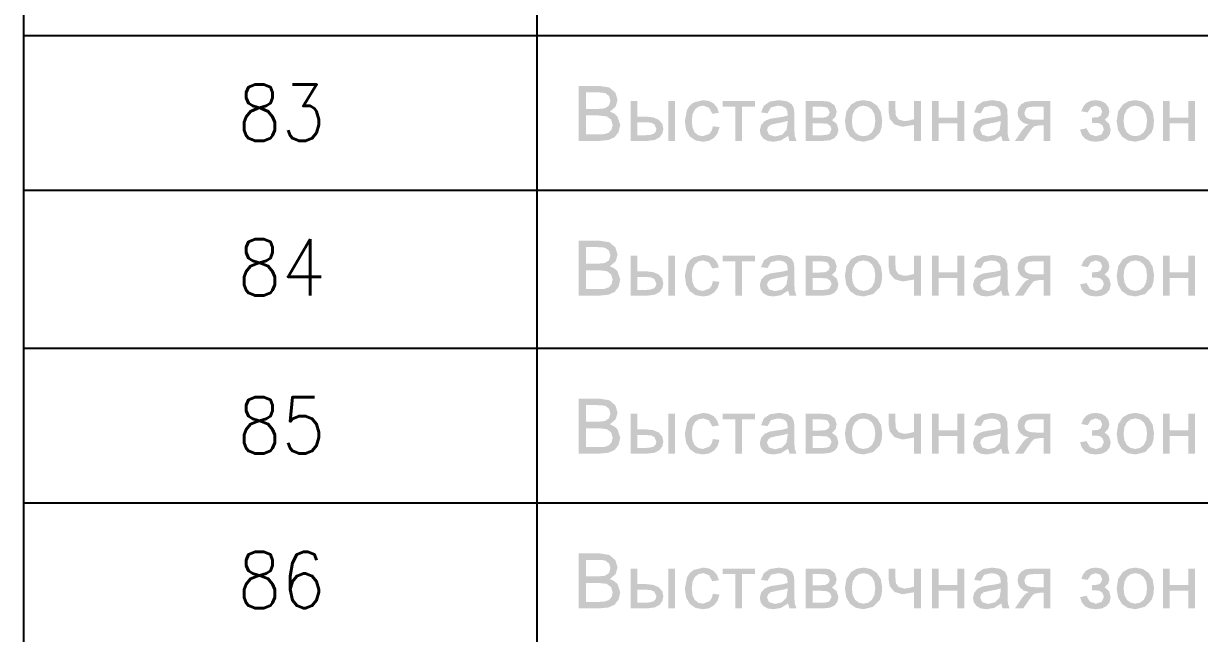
# Model space of a CAD drawing. Header units: millimetres. Extents: x 0 to 420, y 0 to 297.
# Drawn here: x 28.91 to 44.04, y 79.77 to 87.61 of the extents above; entities that cross this region are included whole.
import ezdxf

# ---------------------------------------------------------------- set-up
doc = ezdxf.new("R2010")
doc.units = ezdxf.units.MM
doc.layers.get('0').update_dxf_attribs({"linetype": 'CONTINUOUS'})
doc.styles.get("Standard").update_dxf_attribs({"font": 'STANDARD'})

msp = doc.modelspace()

# ---------------------------------------------------------------- hatches: boundary and pattern name
at = {"true_color": 0x0000fb}
h = msp.add_hatch(color=0, dxfattribs=at)
h.paths.add_polyline_path([(36.055542, 86.106), (36.055542, 86.813209), (36.321228, 86.813209), (36.450763, 86.791711), (36.527382, 86.725566), (36.555494, 86.63241), (36.530689, 86.546421), (36.456275, 86.48248), (36.513051, 86.456435), (36.554943, 86.417988), (36.589669, 86.311052), (36.568723, 86.218448), (36.516909, 86.152853), (36.439188, 86.117575), (36.325086, 86.106)], flags=0)
h.paths.add_polyline_path([(36.149248, 86.516104), (36.301935, 86.516104), (36.391232, 86.524372), (36.445251, 86.559099), (36.463441, 86.621386), (36.446353, 86.683122), (36.397847, 86.719502), (36.355265, 86.726944), (36.29036, 86.729424), (36.149248, 86.729424)], flags=0)
h.paths.add_polyline_path([(36.149248, 86.189233), (36.325086, 86.189233), (36.389027, 86.193092), (36.443046, 86.211833), (36.478324, 86.25152), (36.492656, 86.311052), (36.472261, 86.379954), (36.416037, 86.420744), (36.312959, 86.432319), (36.149248, 86.432319)], flags=0)
h = msp.add_hatch(color=0, dxfattribs=at)
h.paths.add_polyline_path([(37.209582, 86.618079), (37.296122, 86.618079), (37.296122, 86.106), (37.209582, 86.106)], flags=0)
h.paths.add_polyline_path([(36.723961, 86.618079), (36.810502, 86.618079), (36.810502, 86.417988), (36.920745, 86.417988), (37.015829, 86.407377), (37.086109, 86.376095), (37.129793, 86.326624), (37.144538, 86.261442), (37.132274, 86.201567), (37.096031, 86.151199), (37.032779, 86.117231), (36.940589, 86.106), (36.723961, 86.106)], flags=0)
h.paths.add_polyline_path([(36.810502, 86.177658), (36.902003, 86.177658), (36.972283, 86.182619), (37.019412, 86.197501), (37.045733, 86.223409), (37.05469, 86.260891), (37.028232, 86.319871), (36.986408, 86.339715), (36.913579, 86.34633), (36.810502, 86.34633)], flags=0)
for points in [[(37.782221, 86.293413), (37.867108, 86.282389), (37.842235, 86.203496), (37.79545, 86.144034), (37.731303, 86.106826), (37.654339, 86.094424), (37.559186, 86.111443), (37.485116, 86.162775), (37.437023, 86.246353), (37.421175, 86.36011), (37.448736, 86.50508), (37.483394, 86.559305), (37.532521, 86.598235), (37.654891, 86.629654), (37.730407, 86.618974), (37.791041, 86.587211), (37.834518, 86.536292), (37.859391, 86.467597), (37.774504, 86.454919), (37.732061, 86.532089), (37.658198, 86.558547), (37.598529, 86.546627), (37.551262, 86.511143), (37.520532, 86.45044), (37.510472, 86.362866), (37.520118, 86.273156), (37.549608, 86.212384), (37.595221, 86.177658), (37.653237, 86.166082), (37.738675, 86.19695), (37.766443, 86.236707)], [(37.905563, 86.618079), (38.32173, 86.618079), (38.32173, 86.546421), (38.156917, 86.546421), (38.156917, 86.106), (38.070928, 86.106), (38.070928, 86.546421), (37.905563, 86.546421)], [(40.041543, 86.618079), (40.128635, 86.618079), (40.128635, 86.521065), (40.1358, 86.430114), (40.171629, 86.381056), (40.243287, 86.36011), (40.299511, 86.366449), (40.370618, 86.386017), (40.370618, 86.618079), (40.45771, 86.618079), (40.45771, 86.106), (40.370618, 86.106), (40.370618, 86.312705), (40.221239, 86.287349), (40.118161, 86.317115), (40.057528, 86.389324), (40.041543, 86.484133)], [(40.600048, 86.618079), (40.68714, 86.618079), (40.68714, 86.40531), (40.92747, 86.40531), (40.92747, 86.618079), (41.014562, 86.618079), (41.014562, 86.106), (40.92747, 86.106), (40.92747, 86.3331), (40.68714, 86.3331), (40.68714, 86.106), (40.600048, 86.106)], [(42.659489, 86.33751), (42.659489, 86.40531), (42.734454, 86.409719), (42.771937, 86.43287), (42.790127, 86.481377), (42.766425, 86.537601), (42.706342, 86.558547), (42.643848, 86.536774), (42.603265, 86.472007), (42.521134, 86.485787), (42.547058, 86.548729), (42.586728, 86.593687), (42.640041, 86.620662), (42.706893, 86.629654), (42.779998, 86.618492), (42.835327, 86.585006), (42.870329, 86.535879), (42.88218, 86.47807), (42.866952, 86.42157), (42.821546, 86.3783), (42.879424, 86.325383), (42.898716, 86.249316), (42.886038, 86.186753), (42.848556, 86.137419), (42.788198, 86.105173), (42.707996, 86.094424), (42.629637, 86.104148), (42.569779, 86.133354), (42.528317, 86.182093), (42.505149, 86.250418), (42.586728, 86.267506), (42.631377, 86.191438), (42.709649, 86.164428), (42.78241, 86.189233), (42.811624, 86.252623), (42.793434, 86.304437), (42.754298, 86.332549), (42.679333, 86.338061)], [(43.570189, 86.618079), (43.657281, 86.618079), (43.657281, 86.40531), (43.897611, 86.40531), (43.897611, 86.618079), (43.984703, 86.618079), (43.984703, 86.106), (43.897611, 86.106), (43.897611, 86.3331), (43.657281, 86.3331), (43.657281, 86.106), (43.570189, 86.106)], [(37.782221, 84.303746), (37.867108, 84.292722), (37.842235, 84.213829), (37.79545, 84.154367), (37.731303, 84.11716), (37.654339, 84.104757), (37.559186, 84.121776), (37.485116, 84.173108), (37.437023, 84.256686), (37.421175, 84.370443), (37.448736, 84.515413), (37.483394, 84.569639), (37.532521, 84.608568), (37.654891, 84.639988), (37.730407, 84.629308), (37.791041, 84.597544), (37.834518, 84.546625), (37.859391, 84.47793), (37.774504, 84.465252), (37.732061, 84.542422), (37.658198, 84.568881), (37.598529, 84.556961), (37.551262, 84.521476), (37.520532, 84.460774), (37.510472, 84.373199), (37.520118, 84.283489), (37.549608, 84.222718), (37.595221, 84.187991), (37.653237, 84.176415), (37.738675, 84.207284), (37.766443, 84.24704)], [(37.905563, 84.628412), (38.32173, 84.628412), (38.32173, 84.556754), (38.156917, 84.556754), (38.156917, 84.116333), (38.070928, 84.116333), (38.070928, 84.556754), (37.905563, 84.556754)], [(40.041543, 84.628412), (40.128635, 84.628412), (40.128635, 84.531398), (40.1358, 84.440448), (40.171629, 84.391389), (40.243287, 84.370443), (40.299511, 84.376782), (40.370618, 84.39635), (40.370618, 84.628412), (40.45771, 84.628412), (40.45771, 84.116333), (40.370618, 84.116333), (40.370618, 84.323039), (40.221239, 84.297683), (40.118161, 84.327448), (40.057528, 84.399658), (40.041543, 84.494467)], [(40.600048, 84.628412), (40.68714, 84.628412), (40.68714, 84.415643), (40.92747, 84.415643), (40.92747, 84.628412), (41.014562, 84.628412), (41.014562, 84.116333), (40.92747, 84.116333), (40.92747, 84.343434), (40.68714, 84.343434), (40.68714, 84.116333), (40.600048, 84.116333)], [(42.659489, 84.347843), (42.659489, 84.415643), (42.734454, 84.420053), (42.771937, 84.443204), (42.790127, 84.491711), (42.766425, 84.547935), (42.706342, 84.568881), (42.643848, 84.547108), (42.603265, 84.48234), (42.521134, 84.49612), (42.547058, 84.559062), (42.586728, 84.604021), (42.640041, 84.630996), (42.706893, 84.639988), (42.779998, 84.628825), (42.835327, 84.595339), (42.870329, 84.546212), (42.88218, 84.488403), (42.866952, 84.431904), (42.821546, 84.388633), (42.879424, 84.335717), (42.898716, 84.259649), (42.886038, 84.197086), (42.848556, 84.147752), (42.788198, 84.115506), (42.707996, 84.104757), (42.629637, 84.114481), (42.569779, 84.143687), (42.528317, 84.192427), (42.505149, 84.260751), (42.586728, 84.277839), (42.631377, 84.201771), (42.709649, 84.174762), (42.78241, 84.199567), (42.811624, 84.262956), (42.793434, 84.31477), (42.754298, 84.342882), (42.679333, 84.348395)], [(43.570189, 84.628412), (43.657281, 84.628412), (43.657281, 84.415643), (43.897611, 84.415643), (43.897611, 84.628412), (43.984703, 84.628412), (43.984703, 84.116333), (43.897611, 84.116333), (43.897611, 84.343434), (43.657281, 84.343434), (43.657281, 84.116333), (43.570189, 84.116333)], [(37.782221, 82.271746), (37.867108, 82.260722), (37.842235, 82.181829), (37.79545, 82.122367), (37.731303, 82.08516), (37.654339, 82.072757), (37.559186, 82.089776), (37.485116, 82.141108), (37.437023, 82.224686), (37.421175, 82.338443), (37.448736, 82.483413), (37.483394, 82.537639), (37.532521, 82.576568), (37.654891, 82.607988), (37.730407, 82.597308), (37.791041, 82.565544), (37.834518, 82.514625), (37.859391, 82.44593), (37.774504, 82.433252), (37.732061, 82.510422), (37.658198, 82.536881), (37.598529, 82.524961), (37.551262, 82.489476), (37.520532, 82.428774), (37.510472, 82.341199), (37.520118, 82.251489), (37.549608, 82.190718), (37.595221, 82.155991), (37.653237, 82.144415), (37.738675, 82.175284), (37.766443, 82.21504)], [(37.905563, 82.596412), (38.32173, 82.596412), (38.32173, 82.524754), (38.156917, 82.524754), (38.156917, 82.084333), (38.070928, 82.084333), (38.070928, 82.524754), (37.905563, 82.524754)], [(40.041543, 82.596412), (40.128635, 82.596412), (40.128635, 82.499398), (40.1358, 82.408448), (40.171629, 82.359389), (40.243287, 82.338443), (40.299511, 82.344782), (40.370618, 82.36435), (40.370618, 82.596412), (40.45771, 82.596412), (40.45771, 82.084333), (40.370618, 82.084333), (40.370618, 82.291039), (40.221239, 82.265683), (40.118161, 82.295448), (40.057528, 82.367658), (40.041543, 82.462467)], [(40.600048, 82.596412), (40.68714, 82.596412), (40.68714, 82.383643), (40.92747, 82.383643), (40.92747, 82.596412), (41.014562, 82.596412), (41.014562, 82.084333), (40.92747, 82.084333), (40.92747, 82.311434), (40.68714, 82.311434), (40.68714, 82.084333), (40.600048, 82.084333)], [(42.659489, 82.315843), (42.659489, 82.383643), (42.734454, 82.388053), (42.771937, 82.411204), (42.790127, 82.459711), (42.766425, 82.515935), (42.706342, 82.536881), (42.643848, 82.515108), (42.603265, 82.45034), (42.521134, 82.46412), (42.547058, 82.527062), (42.586728, 82.572021), (42.640041, 82.598996), (42.706893, 82.607988), (42.779998, 82.596825), (42.835327, 82.563339), (42.870329, 82.514212), (42.88218, 82.456403), (42.866952, 82.399904), (42.821546, 82.356633), (42.879424, 82.303717), (42.898716, 82.227649), (42.886038, 82.165086), (42.848556, 82.115752), (42.788198, 82.083506), (42.707996, 82.072757), (42.629637, 82.082481), (42.569779, 82.111687), (42.528317, 82.160427), (42.505149, 82.228751), (42.586728, 82.245839), (42.631377, 82.169771), (42.709649, 82.142762), (42.78241, 82.167567), (42.811624, 82.230956), (42.793434, 82.282771), (42.754298, 82.310882), (42.679333, 82.316395)], [(43.570189, 82.596412), (43.657281, 82.596412), (43.657281, 82.383643), (43.897611, 82.383643), (43.897611, 82.596412), (43.984703, 82.596412), (43.984703, 82.084333), (43.897611, 82.084333), (43.897611, 82.311434), (43.657281, 82.311434), (43.657281, 82.084333), (43.570189, 82.084333)], [(37.782221, 80.28208), (37.867108, 80.271055), (37.842235, 80.192163), (37.79545, 80.1327), (37.731303, 80.095493), (37.654339, 80.083091), (37.559186, 80.10011), (37.485116, 80.151442), (37.437023, 80.23502), (37.421175, 80.348777), (37.448736, 80.493746), (37.483394, 80.547972), (37.532521, 80.586902), (37.654891, 80.618321), (37.730407, 80.607641), (37.791041, 80.575877), (37.834518, 80.524959), (37.859391, 80.456264), (37.774504, 80.443586), (37.732061, 80.520756), (37.658198, 80.547214), (37.598529, 80.535294), (37.551262, 80.49981), (37.520532, 80.439107), (37.510472, 80.351533), (37.520118, 80.261822), (37.549608, 80.201051), (37.595221, 80.166324), (37.653237, 80.154749), (37.738675, 80.185617), (37.766443, 80.225373)], [(37.905563, 80.606745), (38.32173, 80.606745), (38.32173, 80.535087), (38.156917, 80.535087), (38.156917, 80.094666), (38.070928, 80.094666), (38.070928, 80.535087), (37.905563, 80.535087)], [(40.041543, 80.606745), (40.128635, 80.606745), (40.128635, 80.509731), (40.1358, 80.418781), (40.171629, 80.369723), (40.243287, 80.348777), (40.299511, 80.355116), (40.370618, 80.374684), (40.370618, 80.606745), (40.45771, 80.606745), (40.45771, 80.094666), (40.370618, 80.094666), (40.370618, 80.301372), (40.221239, 80.276016), (40.118161, 80.305782), (40.057528, 80.377991), (40.041543, 80.4728)], [(40.600048, 80.606745), (40.68714, 80.606745), (40.68714, 80.393976), (40.92747, 80.393976), (40.92747, 80.606745), (41.014562, 80.606745), (41.014562, 80.094666), (40.92747, 80.094666), (40.92747, 80.321767), (40.68714, 80.321767), (40.68714, 80.094666), (40.600048, 80.094666)], [(42.659489, 80.326177), (42.659489, 80.393976), (42.734454, 80.398386), (42.771937, 80.421537), (42.790127, 80.470044), (42.766425, 80.526268), (42.706342, 80.547214), (42.643848, 80.525441), (42.603265, 80.460673), (42.521134, 80.474454), (42.547058, 80.537396), (42.586728, 80.582354), (42.640041, 80.609329), (42.706893, 80.618321), (42.779998, 80.607159), (42.835327, 80.573672), (42.870329, 80.524545), (42.88218, 80.466737), (42.866952, 80.410237), (42.821546, 80.366967), (42.879424, 80.31405), (42.898716, 80.237982), (42.886038, 80.175419), (42.848556, 80.126086), (42.788198, 80.09384), (42.707996, 80.083091), (42.629637, 80.092815), (42.569779, 80.12202), (42.528317, 80.17076), (42.505149, 80.239085), (42.586728, 80.256172), (42.631377, 80.180105), (42.709649, 80.153095), (42.78241, 80.1779), (42.811624, 80.24129), (42.793434, 80.293104), (42.754298, 80.321216), (42.679333, 80.326728)], [(43.570189, 80.606745), (43.657281, 80.606745), (43.657281, 80.393976), (43.897611, 80.393976), (43.897611, 80.606745), (43.984703, 80.606745), (43.984703, 80.094666), (43.897611, 80.094666), (43.897611, 80.321767), (43.657281, 80.321767), (43.657281, 80.094666), (43.570189, 80.094666)]]:
    msp.add_hatch(color=0, dxfattribs=at).paths.add_polyline_path(points, flags=0)
h = msp.add_hatch(color=0, dxfattribs=at)
h.paths.add_polyline_path([(38.749385, 86.169389), (38.656229, 86.110961), (38.560318, 86.094424), (38.485628, 86.104759), (38.430782, 86.135765), (38.396814, 86.182619), (38.385583, 86.241047), (38.40267, 86.309398), (38.447319, 86.359559), (38.510157, 86.388222), (38.587328, 86.401451), (38.67814, 86.41468), (38.741668, 86.431217), (38.742219, 86.453816), (38.736087, 86.498947), (38.717966, 86.528782), (38.676211, 86.550624), (38.618747, 86.557996), (38.528348, 86.536499), (38.485353, 86.460431), (38.400466, 86.472007), (38.438499, 86.560201), (38.515118, 86.611464), (38.631425, 86.629654), (38.737809, 86.61422), (38.798443, 86.575084), (38.825453, 86.516655), (38.829862, 86.436178), (38.829862, 86.320422), (38.831171, 86.221686), (38.835374, 86.167185), (38.857423, 86.106), (38.766473, 86.106)], flags=0)
h.paths.add_polyline_path([(38.741668, 86.362866), (38.682619, 86.344951), (38.600005, 86.330344), (38.524489, 86.312705), (38.490314, 86.284593), (38.478187, 86.243252), (38.504094, 86.185375), (38.581264, 86.162224), (38.670561, 86.184272), (38.727887, 86.244355), (38.741668, 86.331447)], flags=0)
h = msp.add_hatch(color=0, dxfattribs=at)
h.paths.add_polyline_path([(38.976667, 86.618079), (39.176758, 86.618079), (39.240906, 86.614909), (39.28645, 86.605952), (39.348186, 86.560752), (39.374093, 86.48248), (39.358659, 86.417988), (39.313459, 86.372788), (39.37299, 86.327588), (39.397244, 86.249316), (39.381603, 86.185788), (39.344879, 86.141277), (39.287001, 86.11475), (39.207626, 86.106), (38.976667, 86.106)], flags=0)
h.paths.add_polyline_path([(39.063759, 86.402553), (39.156363, 86.402553), (39.231879, 86.408066), (39.269362, 86.431768), (39.285898, 86.474211), (39.257235, 86.530435), (39.218306, 86.542355), (39.159119, 86.546421), (39.063759, 86.546421)], flags=0)
h.paths.add_polyline_path([(39.063759, 86.177658), (39.17786, 86.177658), (39.239941, 86.181861), (39.279284, 86.194745), (39.307947, 86.253725), (39.291962, 86.298925), (39.250621, 86.325935), (39.16849, 86.331447), (39.063759, 86.331447)], flags=0)
h = msp.add_hatch(color=0, dxfattribs=at)
h.paths.add_polyline_path([(39.480224, 86.362315), (39.499792, 86.485994), (39.559048, 86.572879), (39.632291, 86.615323), (39.720003, 86.629654), (39.815983, 86.612291), (39.892533, 86.560201), (39.942901, 86.477863), (39.959781, 86.369481), (39.95234, 86.280735), (39.930016, 86.213487), (39.844026, 86.125843), (39.720003, 86.094424), (39.622851, 86.111512), (39.54637, 86.163326), (39.496761, 86.247317)], flags=0)
h.paths.add_polyline_path([(39.56897, 86.362315), (39.579719, 86.275843), (39.611965, 86.214589), (39.660403, 86.17814), (39.720003, 86.166082), (39.779121, 86.178209), (39.82749, 86.21514), (39.859736, 86.277083), (39.870485, 86.365071), (39.859736, 86.448167), (39.82749, 86.508938), (39.779121, 86.545663), (39.720003, 86.557996), (39.660403, 86.545663), (39.611965, 86.508938), (39.579719, 86.447822)], flags=0)
h = msp.add_hatch(color=0, dxfattribs=at)
h.paths.add_polyline_path([(41.491364, 86.169389), (41.398209, 86.110961), (41.302297, 86.094424), (41.227608, 86.104759), (41.172762, 86.135765), (41.138793, 86.182619), (41.127562, 86.241047), (41.14465, 86.309398), (41.189298, 86.359559), (41.252137, 86.388222), (41.329307, 86.401451), (41.42012, 86.41468), (41.483647, 86.431217), (41.484198, 86.453816), (41.478066, 86.498947), (41.459945, 86.528782), (41.41819, 86.550624), (41.360726, 86.557996), (41.270327, 86.536499), (41.227332, 86.460431), (41.142445, 86.472007), (41.180479, 86.560201), (41.257098, 86.611464), (41.373404, 86.629654), (41.479789, 86.61422), (41.540422, 86.575084), (41.567432, 86.516655), (41.571842, 86.436178), (41.571842, 86.320422), (41.573151, 86.221686), (41.577354, 86.167185), (41.599402, 86.106), (41.508452, 86.106)], flags=0)
h.paths.add_polyline_path([(41.483647, 86.362866), (41.424598, 86.344951), (41.341985, 86.330344), (41.266468, 86.312705), (41.232293, 86.284593), (41.220166, 86.243252), (41.246073, 86.185375), (41.323244, 86.162224), (41.41254, 86.184272), (41.469867, 86.244355), (41.483647, 86.331447)], flags=0)
h = msp.add_hatch(color=0, dxfattribs=at)
h.paths.add_polyline_path([(42.121584, 86.618079), (42.121584, 86.106), (42.035044, 86.106), (42.035044, 86.30554), (41.984883, 86.30554), (41.916532, 86.293413), (41.889178, 86.268677), (41.851489, 86.217896), (41.775421, 86.106), (41.667934, 86.106), (41.761641, 86.243803), (41.80436, 86.293275), (41.847079, 86.315461), (41.782243, 86.33372), (41.736836, 86.368929), (41.709827, 86.415507), (41.701007, 86.468699), (41.712652, 86.52892), (41.747861, 86.576738), (41.805187, 86.607743), (41.884011, 86.618079)], flags=0)
h.paths.add_polyline_path([(42.035044, 86.546421), (41.911571, 86.546421), (41.847562, 86.540288), (41.81125, 86.522167), (41.789202, 86.465943), (41.79747, 86.426118), (41.822275, 86.398695), (41.867888, 86.382572), (41.939132, 86.377198), (42.035044, 86.377198)], flags=0)
h = msp.add_hatch(color=0, dxfattribs=at)
h.paths.add_polyline_path([(42.976349, 86.362315), (42.995917, 86.485994), (43.055173, 86.572879), (43.128415, 86.615323), (43.216128, 86.629654), (43.312108, 86.612291), (43.388658, 86.560201), (43.439025, 86.477863), (43.455906, 86.369481), (43.448465, 86.280735), (43.426141, 86.213487), (43.340151, 86.125843), (43.216128, 86.094424), (43.118976, 86.111512), (43.042495, 86.163326), (42.992885, 86.247317)], flags=0)
h.paths.add_polyline_path([(43.065095, 86.362315), (43.075843, 86.275843), (43.108089, 86.214589), (43.156527, 86.17814), (43.216128, 86.166082), (43.275245, 86.178209), (43.323615, 86.21514), (43.355861, 86.277083), (43.366609, 86.365071), (43.355861, 86.448167), (43.323615, 86.508938), (43.275245, 86.545663), (43.216128, 86.557996), (43.156527, 86.545663), (43.108089, 86.508938), (43.075843, 86.447822)], flags=0)
h = msp.add_hatch(color=0, dxfattribs=at)
h.paths.add_polyline_path([(36.055542, 84.116333), (36.055542, 84.823542), (36.321228, 84.823542), (36.450763, 84.802045), (36.527382, 84.735899), (36.555494, 84.642744), (36.530689, 84.556754), (36.456275, 84.492813), (36.513051, 84.466768), (36.554943, 84.428321), (36.589669, 84.321385), (36.568723, 84.228781), (36.516909, 84.163186), (36.439188, 84.127909), (36.325086, 84.116333)], flags=0)
h.paths.add_polyline_path([(36.149248, 84.526437), (36.301935, 84.526437), (36.391232, 84.534705), (36.445251, 84.569432), (36.463441, 84.631719), (36.446353, 84.693455), (36.397847, 84.729836), (36.355265, 84.737277), (36.29036, 84.739757), (36.149248, 84.739757)], flags=0)
h.paths.add_polyline_path([(36.149248, 84.199567), (36.325086, 84.199567), (36.389027, 84.203425), (36.443046, 84.222166), (36.478324, 84.261854), (36.492656, 84.321385), (36.472261, 84.390287), (36.416037, 84.431077), (36.312959, 84.442652), (36.149248, 84.442652)], flags=0)
h = msp.add_hatch(color=0, dxfattribs=at)
h.paths.add_polyline_path([(37.209582, 84.628412), (37.296122, 84.628412), (37.296122, 84.116333), (37.209582, 84.116333)], flags=0)
h.paths.add_polyline_path([(36.723961, 84.628412), (36.810502, 84.628412), (36.810502, 84.428321), (36.920745, 84.428321), (37.015829, 84.41771), (37.086109, 84.386428), (37.129793, 84.336957), (37.144538, 84.271776), (37.132274, 84.2119), (37.096031, 84.161533), (37.032779, 84.127564), (36.940589, 84.116333), (36.723961, 84.116333)], flags=0)
h.paths.add_polyline_path([(36.810502, 84.187991), (36.902003, 84.187991), (36.972283, 84.192952), (37.019412, 84.207835), (37.045733, 84.233742), (37.05469, 84.271224), (37.028232, 84.330205), (36.986408, 84.350048), (36.913579, 84.356663), (36.810502, 84.356663)], flags=0)
h = msp.add_hatch(color=0, dxfattribs=at)
h.paths.add_polyline_path([(38.749385, 84.179723), (38.656229, 84.121294), (38.560318, 84.104757), (38.485628, 84.115093), (38.430782, 84.146099), (38.396814, 84.192952), (38.385583, 84.251381), (38.40267, 84.319731), (38.447319, 84.369892), (38.510157, 84.398555), (38.587328, 84.411784), (38.67814, 84.425014), (38.741668, 84.44155), (38.742219, 84.46415), (38.736087, 84.509281), (38.717966, 84.539115), (38.676211, 84.560957), (38.618747, 84.56833), (38.528348, 84.546832), (38.485353, 84.470764), (38.400466, 84.48234), (38.438499, 84.570534), (38.515118, 84.621797), (38.631425, 84.639988), (38.737809, 84.624553), (38.798443, 84.585417), (38.825453, 84.526988), (38.829862, 84.446511), (38.829862, 84.330756), (38.831171, 84.232019), (38.835374, 84.177518), (38.857423, 84.116333), (38.766473, 84.116333)], flags=0)
h.paths.add_polyline_path([(38.741668, 84.373199), (38.682619, 84.355285), (38.600005, 84.340678), (38.524489, 84.323039), (38.490314, 84.294927), (38.478187, 84.253586), (38.504094, 84.195708), (38.581264, 84.172557), (38.670561, 84.194606), (38.727887, 84.254688), (38.741668, 84.34178)], flags=0)
h = msp.add_hatch(color=0, dxfattribs=at)
h.paths.add_polyline_path([(38.976667, 84.628412), (39.176758, 84.628412), (39.240906, 84.625243), (39.28645, 84.616285), (39.348186, 84.571086), (39.374093, 84.492813), (39.358659, 84.428321), (39.313459, 84.383121), (39.37299, 84.337922), (39.397244, 84.259649), (39.381603, 84.196121), (39.344879, 84.151611), (39.287001, 84.125084), (39.207626, 84.116333), (38.976667, 84.116333)], flags=0)
h.paths.add_polyline_path([(39.063759, 84.412887), (39.156363, 84.412887), (39.231879, 84.418399), (39.269362, 84.442101), (39.285898, 84.484545), (39.257235, 84.540769), (39.218306, 84.552689), (39.159119, 84.556754), (39.063759, 84.556754)], flags=0)
h.paths.add_polyline_path([(39.063759, 84.187991), (39.17786, 84.187991), (39.239941, 84.192194), (39.279284, 84.205079), (39.307947, 84.264059), (39.291962, 84.309258), (39.250621, 84.336268), (39.16849, 84.34178), (39.063759, 84.34178)], flags=0)
h = msp.add_hatch(color=0, dxfattribs=at)
h.paths.add_polyline_path([(39.480224, 84.372648), (39.499792, 84.496327), (39.559048, 84.583212), (39.632291, 84.625656), (39.720003, 84.639988), (39.815983, 84.622624), (39.892533, 84.570534), (39.942901, 84.488197), (39.959781, 84.379814), (39.95234, 84.291068), (39.930016, 84.22382), (39.844026, 84.136177), (39.720003, 84.104757), (39.622851, 84.121845), (39.54637, 84.173659), (39.496761, 84.257651)], flags=0)
h.paths.add_polyline_path([(39.56897, 84.372648), (39.579719, 84.286176), (39.611965, 84.224922), (39.660403, 84.188473), (39.720003, 84.176415), (39.779121, 84.188542), (39.82749, 84.225474), (39.859736, 84.287416), (39.870485, 84.375404), (39.859736, 84.4585), (39.82749, 84.519271), (39.779121, 84.555996), (39.720003, 84.56833), (39.660403, 84.555996), (39.611965, 84.519271), (39.579719, 84.458155)], flags=0)
h = msp.add_hatch(color=0, dxfattribs=at)
h.paths.add_polyline_path([(41.491364, 84.179723), (41.398209, 84.121294), (41.302297, 84.104757), (41.227608, 84.115093), (41.172762, 84.146099), (41.138793, 84.192952), (41.127562, 84.251381), (41.14465, 84.319731), (41.189298, 84.369892), (41.252137, 84.398555), (41.329307, 84.411784), (41.42012, 84.425014), (41.483647, 84.44155), (41.484198, 84.46415), (41.478066, 84.509281), (41.459945, 84.539115), (41.41819, 84.560957), (41.360726, 84.56833), (41.270327, 84.546832), (41.227332, 84.470764), (41.142445, 84.48234), (41.180479, 84.570534), (41.257098, 84.621797), (41.373404, 84.639988), (41.479789, 84.624553), (41.540422, 84.585417), (41.567432, 84.526988), (41.571842, 84.446511), (41.571842, 84.330756), (41.573151, 84.232019), (41.577354, 84.177518), (41.599402, 84.116333), (41.508452, 84.116333)], flags=0)
h.paths.add_polyline_path([(41.483647, 84.373199), (41.424598, 84.355285), (41.341985, 84.340678), (41.266468, 84.323039), (41.232293, 84.294927), (41.220166, 84.253586), (41.246073, 84.195708), (41.323244, 84.172557), (41.41254, 84.194606), (41.469867, 84.254688), (41.483647, 84.34178)], flags=0)
h = msp.add_hatch(color=0, dxfattribs=at)
h.paths.add_polyline_path([(42.121584, 84.628412), (42.121584, 84.116333), (42.035044, 84.116333), (42.035044, 84.315873), (41.984883, 84.315873), (41.916532, 84.303746), (41.889178, 84.27901), (41.851489, 84.22823), (41.775421, 84.116333), (41.667934, 84.116333), (41.761641, 84.254137), (41.80436, 84.303608), (41.847079, 84.325795), (41.782243, 84.344054), (41.736836, 84.379263), (41.709827, 84.42584), (41.701007, 84.479033), (41.712652, 84.539253), (41.747861, 84.587071), (41.805187, 84.618077), (41.884011, 84.628412)], flags=0)
h.paths.add_polyline_path([(42.035044, 84.556754), (41.911571, 84.556754), (41.847562, 84.550622), (41.81125, 84.532501), (41.789202, 84.476277), (41.79747, 84.436451), (41.822275, 84.409028), (41.867888, 84.392905), (41.939132, 84.387531), (42.035044, 84.387531)], flags=0)
h = msp.add_hatch(color=0, dxfattribs=at)
h.paths.add_polyline_path([(42.976349, 84.372648), (42.995917, 84.496327), (43.055173, 84.583212), (43.128415, 84.625656), (43.216128, 84.639988), (43.312108, 84.622624), (43.388658, 84.570534), (43.439025, 84.488197), (43.455906, 84.379814), (43.448465, 84.291068), (43.426141, 84.22382), (43.340151, 84.136177), (43.216128, 84.104757), (43.118976, 84.121845), (43.042495, 84.173659), (42.992885, 84.257651)], flags=0)
h.paths.add_polyline_path([(43.065095, 84.372648), (43.075843, 84.286176), (43.108089, 84.224922), (43.156527, 84.188473), (43.216128, 84.176415), (43.275245, 84.188542), (43.323615, 84.225474), (43.355861, 84.287416), (43.366609, 84.375404), (43.355861, 84.4585), (43.323615, 84.519271), (43.275245, 84.555996), (43.216128, 84.56833), (43.156527, 84.555996), (43.108089, 84.519271), (43.075843, 84.458155)], flags=0)
h = msp.add_hatch(color=0, dxfattribs=at)
h.paths.add_polyline_path([(36.055542, 82.084333), (36.055542, 82.791542), (36.321228, 82.791542), (36.450763, 82.770045), (36.527382, 82.703899), (36.555494, 82.610744), (36.530689, 82.524754), (36.456275, 82.460813), (36.513051, 82.434768), (36.554943, 82.396321), (36.589669, 82.289385), (36.568723, 82.196781), (36.516909, 82.131186), (36.439188, 82.095909), (36.325086, 82.084333)], flags=0)
h.paths.add_polyline_path([(36.149248, 82.494437), (36.301935, 82.494437), (36.391232, 82.502705), (36.445251, 82.537432), (36.463441, 82.599719), (36.446353, 82.661455), (36.397847, 82.697836), (36.355265, 82.705277), (36.29036, 82.707757), (36.149248, 82.707757)], flags=0)
h.paths.add_polyline_path([(36.149248, 82.167567), (36.325086, 82.167567), (36.389027, 82.171425), (36.443046, 82.190166), (36.478324, 82.229854), (36.492656, 82.289385), (36.472261, 82.358287), (36.416037, 82.399077), (36.312959, 82.410652), (36.149248, 82.410652)], flags=0)
h = msp.add_hatch(color=0, dxfattribs=at)
h.paths.add_polyline_path([(37.209582, 82.596412), (37.296122, 82.596412), (37.296122, 82.084333), (37.209582, 82.084333)], flags=0)
h.paths.add_polyline_path([(36.723961, 82.596412), (36.810502, 82.596412), (36.810502, 82.396321), (36.920745, 82.396321), (37.015829, 82.38571), (37.086109, 82.354428), (37.129793, 82.304957), (37.144538, 82.239776), (37.132274, 82.1799), (37.096031, 82.129533), (37.032779, 82.095564), (36.940589, 82.084333), (36.723961, 82.084333)], flags=0)
h.paths.add_polyline_path([(36.810502, 82.155991), (36.902003, 82.155991), (36.972283, 82.160952), (37.019412, 82.175835), (37.045733, 82.201742), (37.05469, 82.239224), (37.028232, 82.298205), (36.986408, 82.318048), (36.913579, 82.324663), (36.810502, 82.324663)], flags=0)
h = msp.add_hatch(color=0, dxfattribs=at)
h.paths.add_polyline_path([(38.749385, 82.147723), (38.656229, 82.089294), (38.560318, 82.072757), (38.485628, 82.083093), (38.430782, 82.114099), (38.396814, 82.160952), (38.385583, 82.219381), (38.40267, 82.287731), (38.447319, 82.337892), (38.510157, 82.366555), (38.587328, 82.379784), (38.67814, 82.393014), (38.741668, 82.40955), (38.742219, 82.43215), (38.736087, 82.477281), (38.717966, 82.507115), (38.676211, 82.528957), (38.618747, 82.53633), (38.528348, 82.514832), (38.485353, 82.438764), (38.400466, 82.45034), (38.438499, 82.538534), (38.515118, 82.589797), (38.631425, 82.607988), (38.737809, 82.592553), (38.798443, 82.553417), (38.825453, 82.494988), (38.829862, 82.414511), (38.829862, 82.298756), (38.831171, 82.200019), (38.835374, 82.145518), (38.857423, 82.084333), (38.766473, 82.084333)], flags=0)
h.paths.add_polyline_path([(38.741668, 82.341199), (38.682619, 82.323285), (38.600005, 82.308678), (38.524489, 82.291039), (38.490314, 82.262927), (38.478187, 82.221586), (38.504094, 82.163708), (38.581264, 82.140557), (38.670561, 82.162606), (38.727887, 82.222688), (38.741668, 82.30978)], flags=0)
h = msp.add_hatch(color=0, dxfattribs=at)
h.paths.add_polyline_path([(38.976667, 82.596412), (39.176758, 82.596412), (39.240906, 82.593243), (39.28645, 82.584285), (39.348186, 82.539086), (39.374093, 82.460813), (39.358659, 82.396321), (39.313459, 82.351121), (39.37299, 82.305922), (39.397244, 82.227649), (39.381603, 82.164121), (39.344879, 82.119611), (39.287001, 82.093084), (39.207626, 82.084333), (38.976667, 82.084333)], flags=0)
h.paths.add_polyline_path([(39.063759, 82.380887), (39.156363, 82.380887), (39.231879, 82.386399), (39.269362, 82.410101), (39.285898, 82.452545), (39.257235, 82.508769), (39.218306, 82.520689), (39.159119, 82.524754), (39.063759, 82.524754)], flags=0)
h.paths.add_polyline_path([(39.063759, 82.155991), (39.17786, 82.155991), (39.239941, 82.160194), (39.279284, 82.173079), (39.307947, 82.232059), (39.291962, 82.277258), (39.250621, 82.304268), (39.16849, 82.30978), (39.063759, 82.30978)], flags=0)
h = msp.add_hatch(color=0, dxfattribs=at)
h.paths.add_polyline_path([(39.480224, 82.340648), (39.499792, 82.464327), (39.559048, 82.551212), (39.632291, 82.593656), (39.720003, 82.607988), (39.815983, 82.590624), (39.892533, 82.538534), (39.942901, 82.456197), (39.959781, 82.347814), (39.95234, 82.259068), (39.930016, 82.19182), (39.844026, 82.104177), (39.720003, 82.072757), (39.622851, 82.089845), (39.54637, 82.141659), (39.496761, 82.225651)], flags=0)
h.paths.add_polyline_path([(39.56897, 82.340648), (39.579719, 82.254176), (39.611965, 82.192922), (39.660403, 82.156473), (39.720003, 82.144415), (39.779121, 82.156542), (39.82749, 82.193474), (39.859736, 82.255416), (39.870485, 82.343404), (39.859736, 82.4265), (39.82749, 82.487271), (39.779121, 82.523996), (39.720003, 82.53633), (39.660403, 82.523996), (39.611965, 82.487271), (39.579719, 82.426155)], flags=0)
h = msp.add_hatch(color=0, dxfattribs=at)
h.paths.add_polyline_path([(41.491364, 82.147723), (41.398209, 82.089294), (41.302297, 82.072757), (41.227608, 82.083093), (41.172762, 82.114099), (41.138793, 82.160952), (41.127562, 82.219381), (41.14465, 82.287731), (41.189298, 82.337892), (41.252137, 82.366555), (41.329307, 82.379784), (41.42012, 82.393014), (41.483647, 82.40955), (41.484198, 82.43215), (41.478066, 82.477281), (41.459945, 82.507115), (41.41819, 82.528957), (41.360726, 82.53633), (41.270327, 82.514832), (41.227332, 82.438764), (41.142445, 82.45034), (41.180479, 82.538534), (41.257098, 82.589797), (41.373404, 82.607988), (41.479789, 82.592553), (41.540422, 82.553417), (41.567432, 82.494988), (41.571842, 82.414511), (41.571842, 82.298756), (41.573151, 82.200019), (41.577354, 82.145518), (41.599402, 82.084333), (41.508452, 82.084333)], flags=0)
h.paths.add_polyline_path([(41.483647, 82.341199), (41.424598, 82.323285), (41.341985, 82.308678), (41.266468, 82.291039), (41.232293, 82.262927), (41.220166, 82.221586), (41.246073, 82.163708), (41.323244, 82.140557), (41.41254, 82.162606), (41.469867, 82.222688), (41.483647, 82.30978)], flags=0)
h = msp.add_hatch(color=0, dxfattribs=at)
h.paths.add_polyline_path([(42.121584, 82.596412), (42.121584, 82.084333), (42.035044, 82.084333), (42.035044, 82.283873), (41.984883, 82.283873), (41.916532, 82.271746), (41.889178, 82.24701), (41.851489, 82.19623), (41.775421, 82.084333), (41.667934, 82.084333), (41.761641, 82.222137), (41.80436, 82.271608), (41.847079, 82.293795), (41.782243, 82.312054), (41.736836, 82.347263), (41.709827, 82.39384), (41.701007, 82.447033), (41.712652, 82.507253), (41.747861, 82.555071), (41.805187, 82.586077), (41.884011, 82.596412)], flags=0)
h.paths.add_polyline_path([(42.035044, 82.524754), (41.911571, 82.524754), (41.847562, 82.518622), (41.81125, 82.500501), (41.789202, 82.444277), (41.79747, 82.404451), (41.822275, 82.377028), (41.867888, 82.360905), (41.939132, 82.355531), (42.035044, 82.355531)], flags=0)
h = msp.add_hatch(color=0, dxfattribs=at)
h.paths.add_polyline_path([(42.976349, 82.340648), (42.995917, 82.464327), (43.055173, 82.551212), (43.128415, 82.593656), (43.216128, 82.607988), (43.312108, 82.590624), (43.388658, 82.538534), (43.439025, 82.456197), (43.455906, 82.347814), (43.448465, 82.259068), (43.426141, 82.19182), (43.340151, 82.104177), (43.216128, 82.072757), (43.118976, 82.089845), (43.042495, 82.141659), (42.992885, 82.225651)], flags=0)
h.paths.add_polyline_path([(43.065095, 82.340648), (43.075843, 82.254176), (43.108089, 82.192922), (43.156527, 82.156473), (43.216128, 82.144415), (43.275245, 82.156542), (43.323615, 82.193474), (43.355861, 82.255416), (43.366609, 82.343404), (43.355861, 82.4265), (43.323615, 82.487271), (43.275245, 82.523996), (43.216128, 82.53633), (43.156527, 82.523996), (43.108089, 82.487271), (43.075843, 82.426155)], flags=0)
h = msp.add_hatch(color=0, dxfattribs=at)
h.paths.add_polyline_path([(36.055542, 80.094666), (36.055542, 80.801876), (36.321228, 80.801876), (36.450763, 80.780378), (36.527382, 80.714232), (36.555494, 80.621077), (36.530689, 80.535087), (36.456275, 80.471146), (36.513051, 80.445101), (36.554943, 80.406654), (36.589669, 80.299718), (36.568723, 80.207114), (36.516909, 80.14152), (36.439188, 80.106242), (36.325086, 80.094666)], flags=0)
h.paths.add_polyline_path([(36.149248, 80.504771), (36.301935, 80.504771), (36.391232, 80.513039), (36.445251, 80.547765), (36.463441, 80.610053), (36.446353, 80.671789), (36.397847, 80.708169), (36.355265, 80.71561), (36.29036, 80.718091), (36.149248, 80.718091)], flags=0)
h.paths.add_polyline_path([(36.149248, 80.1779), (36.325086, 80.1779), (36.389027, 80.181758), (36.443046, 80.2005), (36.478324, 80.240187), (36.492656, 80.299718), (36.472261, 80.36862), (36.416037, 80.40941), (36.312959, 80.420986), (36.149248, 80.420986)], flags=0)
h = msp.add_hatch(color=0, dxfattribs=at)
h.paths.add_polyline_path([(37.209582, 80.606745), (37.296122, 80.606745), (37.296122, 80.094666), (37.209582, 80.094666)], flags=0)
h.paths.add_polyline_path([(36.723961, 80.606745), (36.810502, 80.606745), (36.810502, 80.406654), (36.920745, 80.406654), (37.015829, 80.396043), (37.086109, 80.364762), (37.129793, 80.31529), (37.144538, 80.250109), (37.132274, 80.190233), (37.096031, 80.139866), (37.032779, 80.105897), (36.940589, 80.094666), (36.723961, 80.094666)], flags=0)
h.paths.add_polyline_path([(36.810502, 80.166324), (36.902003, 80.166324), (36.972283, 80.171285), (37.019412, 80.186168), (37.045733, 80.212075), (37.05469, 80.249558), (37.028232, 80.308538), (36.986408, 80.328382), (36.913579, 80.334996), (36.810502, 80.334996)], flags=0)
h = msp.add_hatch(color=0, dxfattribs=at)
h.paths.add_polyline_path([(38.749385, 80.158056), (38.656229, 80.099627), (38.560318, 80.083091), (38.485628, 80.093426), (38.430782, 80.124432), (38.396814, 80.171285), (38.385583, 80.229714), (38.40267, 80.298065), (38.447319, 80.348225), (38.510157, 80.376889), (38.587328, 80.390118), (38.67814, 80.403347), (38.741668, 80.419883), (38.742219, 80.442483), (38.736087, 80.487614), (38.717966, 80.517448), (38.676211, 80.53929), (38.618747, 80.546663), (38.528348, 80.525165), (38.485353, 80.449098), (38.400466, 80.460673), (38.438499, 80.548868), (38.515118, 80.600131), (38.631425, 80.618321), (38.737809, 80.602887), (38.798443, 80.563751), (38.825453, 80.505322), (38.829862, 80.424844), (38.829862, 80.309089), (38.831171, 80.210353), (38.835374, 80.155851), (38.857423, 80.094666), (38.766473, 80.094666)], flags=0)
h.paths.add_polyline_path([(38.741668, 80.351533), (38.682619, 80.333618), (38.600005, 80.319011), (38.524489, 80.301372), (38.490314, 80.27326), (38.478187, 80.231919), (38.504094, 80.174041), (38.581264, 80.15089), (38.670561, 80.172939), (38.727887, 80.233021), (38.741668, 80.320113)], flags=0)
h = msp.add_hatch(color=0, dxfattribs=at)
h.paths.add_polyline_path([(38.976667, 80.606745), (39.176758, 80.606745), (39.240906, 80.603576), (39.28645, 80.594619), (39.348186, 80.549419), (39.374093, 80.471146), (39.358659, 80.406654), (39.313459, 80.361455), (39.37299, 80.316255), (39.397244, 80.237982), (39.381603, 80.174455), (39.344879, 80.129944), (39.287001, 80.103417), (39.207626, 80.094666), (38.976667, 80.094666)], flags=0)
h.paths.add_polyline_path([(39.063759, 80.39122), (39.156363, 80.39122), (39.231879, 80.396732), (39.269362, 80.420435), (39.285898, 80.462878), (39.257235, 80.519102), (39.218306, 80.531022), (39.159119, 80.535087), (39.063759, 80.535087)], flags=0)
h.paths.add_polyline_path([(39.063759, 80.166324), (39.17786, 80.166324), (39.239941, 80.170527), (39.279284, 80.183412), (39.307947, 80.242392), (39.291962, 80.287592), (39.250621, 80.314601), (39.16849, 80.320113), (39.063759, 80.320113)], flags=0)
h = msp.add_hatch(color=0, dxfattribs=at)
h.paths.add_polyline_path([(39.480224, 80.350981), (39.499792, 80.47466), (39.559048, 80.561546), (39.632291, 80.603989), (39.720003, 80.618321), (39.815983, 80.600958), (39.892533, 80.548868), (39.942901, 80.46653), (39.959781, 80.358147), (39.95234, 80.269402), (39.930016, 80.202153), (39.844026, 80.11451), (39.720003, 80.083091), (39.622851, 80.100178), (39.54637, 80.151993), (39.496761, 80.235984)], flags=0)
h.paths.add_polyline_path([(39.56897, 80.350981), (39.579719, 80.26451), (39.611965, 80.203256), (39.660403, 80.166807), (39.720003, 80.154749), (39.779121, 80.166876), (39.82749, 80.203807), (39.859736, 80.26575), (39.870485, 80.353738), (39.859736, 80.436833), (39.82749, 80.497605), (39.779121, 80.534329), (39.720003, 80.546663), (39.660403, 80.534329), (39.611965, 80.497605), (39.579719, 80.436489)], flags=0)
h = msp.add_hatch(color=0, dxfattribs=at)
h.paths.add_polyline_path([(41.491364, 80.158056), (41.398209, 80.099627), (41.302297, 80.083091), (41.227608, 80.093426), (41.172762, 80.124432), (41.138793, 80.171285), (41.127562, 80.229714), (41.14465, 80.298065), (41.189298, 80.348225), (41.252137, 80.376889), (41.329307, 80.390118), (41.42012, 80.403347), (41.483647, 80.419883), (41.484198, 80.442483), (41.478066, 80.487614), (41.459945, 80.517448), (41.41819, 80.53929), (41.360726, 80.546663), (41.270327, 80.525165), (41.227332, 80.449098), (41.142445, 80.460673), (41.180479, 80.548868), (41.257098, 80.600131), (41.373404, 80.618321), (41.479789, 80.602887), (41.540422, 80.563751), (41.567432, 80.505322), (41.571842, 80.424844), (41.571842, 80.309089), (41.573151, 80.210353), (41.577354, 80.155851), (41.599402, 80.094666), (41.508452, 80.094666)], flags=0)
h.paths.add_polyline_path([(41.483647, 80.351533), (41.424598, 80.333618), (41.341985, 80.319011), (41.266468, 80.301372), (41.232293, 80.27326), (41.220166, 80.231919), (41.246073, 80.174041), (41.323244, 80.15089), (41.41254, 80.172939), (41.469867, 80.233021), (41.483647, 80.320113)], flags=0)
h = msp.add_hatch(color=0, dxfattribs=at)
h.paths.add_polyline_path([(42.121584, 80.606745), (42.121584, 80.094666), (42.035044, 80.094666), (42.035044, 80.294206), (41.984883, 80.294206), (41.916532, 80.28208), (41.889178, 80.257344), (41.851489, 80.206563), (41.775421, 80.094666), (41.667934, 80.094666), (41.761641, 80.23247), (41.80436, 80.281942), (41.847079, 80.304128), (41.782243, 80.322387), (41.736836, 80.357596), (41.709827, 80.404174), (41.701007, 80.457366), (41.712652, 80.517586), (41.747861, 80.565404), (41.805187, 80.59641), (41.884011, 80.606745)], flags=0)
h.paths.add_polyline_path([(42.035044, 80.535087), (41.911571, 80.535087), (41.847562, 80.528955), (41.81125, 80.510834), (41.789202, 80.45461), (41.79747, 80.414785), (41.822275, 80.387362), (41.867888, 80.371239), (41.939132, 80.365864), (42.035044, 80.365864)], flags=0)
h = msp.add_hatch(color=0, dxfattribs=at)
h.paths.add_polyline_path([(42.976349, 80.350981), (42.995917, 80.47466), (43.055173, 80.561546), (43.128415, 80.603989), (43.216128, 80.618321), (43.312108, 80.600958), (43.388658, 80.548868), (43.439025, 80.46653), (43.455906, 80.358147), (43.448465, 80.269402), (43.426141, 80.202153), (43.340151, 80.11451), (43.216128, 80.083091), (43.118976, 80.100178), (43.042495, 80.151993), (42.992885, 80.235984)], flags=0)
h.paths.add_polyline_path([(43.065095, 80.350981), (43.075843, 80.26451), (43.108089, 80.203256), (43.156527, 80.166807), (43.216128, 80.154749), (43.275245, 80.166876), (43.323615, 80.203807), (43.355861, 80.26575), (43.366609, 80.353738), (43.355861, 80.436833), (43.323615, 80.497605), (43.275245, 80.534329), (43.216128, 80.546663), (43.156527, 80.534329), (43.108089, 80.497605), (43.075843, 80.436489)], flags=0)

# ---------------------------------------------------------------- linework, layer by layer
at = {"color": 0, "true_color": 0x000007}
for points in [[(28.913668, 256.116666), (28.913668, 49.403)], [(35.517668, 256.116666), (35.517668, 49.403)], [(28.913668, 87.460666), (77.681668, 87.460666)], [(28.913668, 85.471), (77.681668, 85.471)], [(28.913668, 83.439), (77.681668, 83.439)], [(28.913668, 81.449333), (77.681668, 81.449333)]]:
    msp.add_lwpolyline(points, dxfattribs=at)

# ---------------------------------------------------------------- texts
at = {"color": 0, "true_color": 0x0000fb, "char_height": 0.724708, "attachment_point": 1}
for s, insert, width in [('83', (31.665335, 86.830701), 0.88575423), ('84', (31.665335, 84.841038), 0.96627736), ('85', (31.665335, 82.809035), 0.88575423), ('86', (31.665335, 80.819371), 0.88575423)]:
    msp.add_mtext(s, dxfattribs=dict(at, insert=insert, width=width))

doc.saveas('drawing.dxf')
